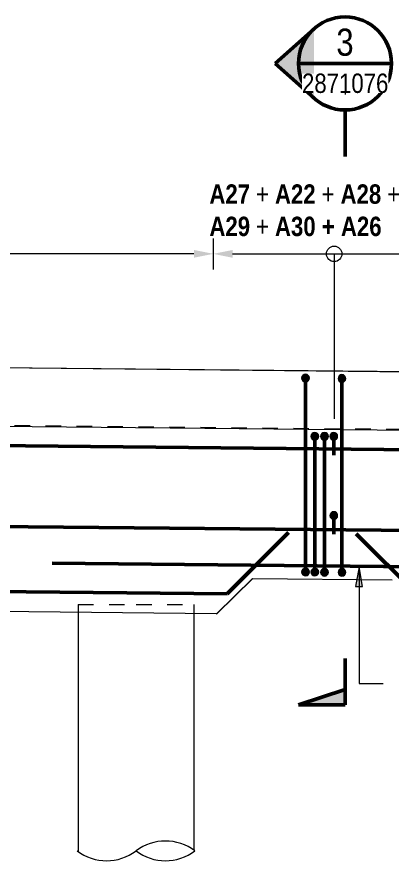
# Model space of a CAD drawing. Header units: metres. Extents: x -1691 to -1596, y 2 to 594.
# Drawn here: x -1617.42 to -1615, y 16.2 to 21.67 of the extents above; entities that cross this region are included whole.
import ezdxf

# ---------------------------------------------------------------- set-up
doc = ezdxf.new("R2010")
doc.units = ezdxf.units.M
doc.linetypes.add('Dot_Section Line', pattern=[0.02, 0, -0.02])
doc.linetypes.add('JacobsDash', pattern=[0.0045, 0.003, -0.0015])
for name, color, linetype, lineweight in [('BRIDGE-ABUTMENT-CONC', 7, 'Continuous', 50), ('BRIDGE-FRAMING-LINE-18-HID', 7, 'JacobsDash', 18), ('D-BDGE', 7, 'Continuous', 13), ('D-BDGE-FLOOR', 7, 'Continuous', 50), ('D-BDGE-FLOOR-PAT', 7, 'Continuous', 50), ('D-BDGE-FNDN-LINES-18-HID', 7, 'JacobsDash', 18), ('D-BDGE-FNDN-PILE-CONC', 7, 'Continuous', 50), ('D-BDGE-LINE', 7, 'Continuous', 9), ('D-ENHA-ANNO-TEXT', 7, 'Continuous', 9), ('D-ENHA-GEN-LINE', 7, 'Continuous', 9), ('D-ENHA-TEXT', 7, 'Continuous', 9)]:
    doc.layers.add(name, color=color, linetype=linetype, lineweight=lineweight)
doc.styles.add('Arial Narrow', font='ARIALN.TTF', dxfattribs={"height": 0.125})
doc.styles.add('Arial Narrow_1', font='ARIALN.TTF', dxfattribs={"height": 0.175})
doc.styles.add('Arial Narrow_B', font='ARIALNB.TTF', dxfattribs={"height": 0.125})

# ---------------------------------------------------------------- blocks, each defined once
blk = doc.blocks.new('01_SFO_FRP_Pile_CastInPlace_CS - CAST-IN-PLACE PILE - 0750-V11-DRG-1076 - ABUTMENT B ELEVATION REINFORCEMENT')
at = {"layer": 'D-BDGE-FNDN-LINES-18-HID'}
for p, q in [((-1658.8737, 17.8767), (-1658.8737, 17.8262)), ((-1658.8737, 17.8767), (-1658.4988, 17.8767)), ((-1658.8737, 17.8767), (-1658.4988, 17.8767)), ((-1658.4988, 17.8767), (-1658.1237, 17.8767)), ((-1658.4986, 17.8767), (-1658.1237, 17.8767)), ((-1658.1237, 17.8186), (-1658.1237, 17.8767))]:
    blk.add_line(p, q, dxfattribs=at)
at = {"layer": 'D-BDGE-FNDN-PILE-CONC', "lineweight": 18}
for p, q in [((-1658.8737, 17.8261), (-1658.8737, 16.2846)), ((-1658.1237, 16.2908), (-1658.1237, 17.8186))]:
    blk.add_line(p, q, dxfattribs=at)
blk = doc.blocks.new('T2DExtentArrowReinf_v1 - Extent-7485941-DRG-1076 - ABUTMENT B ELEVATION REINFORCEMENT')
at = {"layer": 'D-BDGE-LINE'}
for p, q in [((-1658.1258, 20.1388), (-1670.3427, 20.1388)), ((-1658.0008, 20.1488), (-1658.0008, 20.057))]:
    blk.add_line(p, q, dxfattribs=at)
blk = doc.blocks.new('T2DExtentArrowReinf_v1 - Extent-7485974-DRG-1076 - ABUTMENT B ELEVATION REINFORCEMENT')
at = {"layer": 'D-BDGE-LINE'}
for p, q in [((-1658.0008, 20.1488), (-1658.0008, 20.057)), ((-1657.8758, 20.1388), (-1656.7728, 20.1388)), ((-1657.2204, 20.1388), (-1657.2204, 19.0751)), ((-1656.6478, 20.0624), (-1656.6478, 20.1388))]:
    blk.add_line(p, q, dxfattribs=at)
blk = doc.blocks.new('CS_DET_Pile-Column_BreakLine - CS_Tubular BreakLine-5901100-DRG-1076 - ABUTMENT B ELEVATION REINFORCEMENT')
at = {"layer": 'D-BDGE-LINE', "lineweight": 18}
for centre, start, end in [((-1688.2227, 16.0128), 52.9573, 127.0427), ((-1688.6027, 16.5163), 232.9573, 307.0427), ((-1688.2227, 16.5163), 232.9573, 307.0427)]:
    blk.add_arc(centre, 0.3154, start, end, dxfattribs=at)
blk = doc.blocks.new('CS_DET_Rebar Combined - Multiple Bar-6471709-DRG-1076 - ABUTMENT B ELEVATION REINFORCEMENT')
at = {"layer": 'D-BDGE-LINE'}
for points in [[(-1657.4054, 19.3122), (-1657.3989, 19.313), (-1657.3929, 19.3155), (-1657.3877, 19.3195), (-1657.3838, 19.3247), (-1657.3813, 19.3307), (-1657.3804, 19.3372), (-1657.3813, 19.3437), (-1657.3838, 19.3497), (-1657.3877, 19.3549), (-1657.3929, 19.3588), (-1657.3989, 19.3613), (-1657.4054, 19.3622), (-1657.4119, 19.3613), (-1657.4179, 19.3588), (-1657.4231, 19.3549), (-1657.4271, 19.3497), (-1657.4296, 19.3437), (-1657.4304, 19.3372), (-1657.4296, 19.3307), (-1657.4271, 19.3247), (-1657.4231, 19.3195), (-1657.4179, 19.3155), (-1657.4119, 19.313)], [(-1657.4054, 18.0621), (-1657.3989, 18.063), (-1657.3929, 18.0655), (-1657.3877, 18.0694), (-1657.3838, 18.0746), (-1657.3813, 18.0806), (-1657.3804, 18.0871), (-1657.3813, 18.0936), (-1657.3838, 18.0996), (-1657.3877, 18.1048), (-1657.3929, 18.1088), (-1657.3989, 18.1113), (-1657.4054, 18.1121), (-1657.4119, 18.1113), (-1657.4179, 18.1088), (-1657.4231, 18.1048), (-1657.4271, 18.0996), (-1657.4296, 18.0936), (-1657.4304, 18.0871), (-1657.4296, 18.0806), (-1657.4271, 18.0746), (-1657.4231, 18.0694), (-1657.4179, 18.0655), (-1657.4119, 18.063)]]:
    blk.add_hatch(color=256, dxfattribs=at).paths.add_polyline_path(points)
at = {"layer": 'D-BDGE-LINE', "lineweight": 50}
blk.add_line((-1657.4054, 18.1121), (-1657.4054, 19.3122), dxfattribs=at)
at = {"layer": 'D-BDGE-LINE'}
for centre, start, end in [((-1657.4054, 19.3372), 90, 270), ((-1657.4054, 19.3372), 270, 90), ((-1657.4054, 18.0871), 90, 270), ((-1657.4054, 18.0871), 270, 90)]:
    blk.add_arc(centre, 0.025, start, end, dxfattribs=at)
blk = doc.blocks.new('CS_DET_Rebar Combined - Multiple Bar-6467031-DRG-1076 - ABUTMENT B ELEVATION REINFORCEMENT')
at = {"layer": 'D-BDGE-LINE'}
for points in [[(-1657.3454, 18.9366), (-1657.3389, 18.9374), (-1657.3329, 18.9399), (-1657.3277, 18.9439), (-1657.3238, 18.9491), (-1657.3213, 18.9551), (-1657.3206, 18.9627), (-1657.3213, 18.968), (-1657.3238, 18.9741), (-1657.3277, 18.9792), (-1657.3329, 18.9832), (-1657.3389, 18.9857), (-1657.3454, 18.9866), (-1657.3519, 18.9857), (-1657.3579, 18.9832), (-1657.3631, 18.9792), (-1657.3671, 18.9741), (-1657.3696, 18.968), (-1657.3704, 18.9616), (-1657.3696, 18.9551), (-1657.3671, 18.9491), (-1657.3631, 18.9439), (-1657.3579, 18.9399), (-1657.3519, 18.9374)], [(-1657.3454, 18.0615), (-1657.3389, 18.0624), (-1657.3329, 18.0649), (-1657.3277, 18.0688), (-1657.3238, 18.074), (-1657.3213, 18.08), (-1657.3206, 18.0877), (-1657.3213, 18.093), (-1657.3238, 18.099), (-1657.3277, 18.1042), (-1657.3329, 18.1082), (-1657.3389, 18.1107), (-1657.3454, 18.1115), (-1657.3519, 18.1107), (-1657.3579, 18.1082), (-1657.3631, 18.1042), (-1657.3671, 18.099), (-1657.3696, 18.093), (-1657.3704, 18.0865), (-1657.3696, 18.08), (-1657.3671, 18.074), (-1657.3631, 18.0688), (-1657.3579, 18.0649), (-1657.3519, 18.0624)]]:
    blk.add_hatch(color=256, dxfattribs=at).paths.add_polyline_path(points)
at = {"layer": 'D-BDGE-LINE', "lineweight": 50}
blk.add_line((-1657.3454, 18.1115), (-1657.3454, 18.9366), dxfattribs=at)
at = {"layer": 'D-BDGE-LINE'}
for centre, start, end in [((-1657.3454, 18.9616), 90, 270), ((-1657.3454, 18.9616), 270, 90), ((-1657.3454, 18.0865), 90, 270), ((-1657.3454, 18.0865), 270, 90)]:
    blk.add_arc(centre, 0.025, start, end, dxfattribs=at)
blk = doc.blocks.new('CS_DET_Rebar Combined - Multiple Bar-6467068-DRG-1076 - ABUTMENT B ELEVATION REINFORCEMENT')
at = {"layer": 'D-BDGE-LINE'}
for points in [[(-1657.2829, 18.9366), (-1657.2764, 18.9374), (-1657.2704, 18.9399), (-1657.2652, 18.9439), (-1657.2613, 18.9491), (-1657.2588, 18.9551), (-1657.2579, 18.9616), (-1657.2588, 18.968), (-1657.2613, 18.9741), (-1657.2652, 18.9792), (-1657.2704, 18.9832), (-1657.2764, 18.9857), (-1657.2829, 18.9866), (-1657.2894, 18.9857), (-1657.2954, 18.9832), (-1657.3006, 18.9792), (-1657.3046, 18.9741), (-1657.3073, 18.9663), (-1657.3079, 18.9616), (-1657.3071, 18.9551), (-1657.3046, 18.9491), (-1657.3006, 18.9439), (-1657.2954, 18.9399), (-1657.2894, 18.9374)], [(-1657.2829, 18.0609), (-1657.2764, 18.0617), (-1657.2704, 18.0642), (-1657.2652, 18.0682), (-1657.2613, 18.0734), (-1657.2588, 18.0794), (-1657.2579, 18.0859), (-1657.2588, 18.0924), (-1657.2613, 18.0984), (-1657.2652, 18.1036), (-1657.2704, 18.1075), (-1657.2764, 18.11), (-1657.2829, 18.1109), (-1657.2894, 18.11), (-1657.2954, 18.1075), (-1657.3006, 18.1036), (-1657.3046, 18.0984), (-1657.3071, 18.0924), (-1657.3079, 18.0859), (-1657.3071, 18.0794), (-1657.3046, 18.0734), (-1657.3006, 18.0682), (-1657.2954, 18.0642), (-1657.2894, 18.0617)]]:
    blk.add_hatch(color=256, dxfattribs=at).paths.add_polyline_path(points)
at = {"layer": 'D-BDGE-LINE', "lineweight": 50}
blk.add_line((-1657.2829, 18.1109), (-1657.2829, 18.9366), dxfattribs=at)
at = {"layer": 'D-BDGE-LINE'}
for centre, start, end in [((-1657.2829, 18.9616), 90, 270), ((-1657.2829, 18.9616), 270, 90), ((-1657.2829, 18.0859), 90, 270), ((-1657.2829, 18.0859), 270, 90)]:
    blk.add_arc(centre, 0.025, start, end, dxfattribs=at)
blk = doc.blocks.new('CS_DET_Rebar Combined - Multiple Bar-6471743-DRG-1076 - ABUTMENT B ELEVATION REINFORCEMENT')
at = {"layer": 'D-BDGE-LINE'}
for points in [[(-1657.1704, 19.3098), (-1657.1639, 19.3107), (-1657.1579, 19.3132), (-1657.1527, 19.3172), (-1657.1488, 19.3223), (-1657.1463, 19.3284), (-1657.1454, 19.3348), (-1657.1463, 19.3413), (-1657.1488, 19.3473), (-1657.1527, 19.3525), (-1657.1579, 19.3565), (-1657.1639, 19.359), (-1657.1704, 19.3598), (-1657.1769, 19.359), (-1657.1829, 19.3565), (-1657.1881, 19.3525), (-1657.1921, 19.3473), (-1657.1946, 19.3413), (-1657.1954, 19.3348), (-1657.1946, 19.3284), (-1657.1921, 19.3223), (-1657.1881, 19.3172), (-1657.1829, 19.3132), (-1657.1769, 19.3107)], [(-1657.1704, 18.0598), (-1657.1639, 18.0606), (-1657.1579, 18.0631), (-1657.1527, 18.0671), (-1657.1488, 18.0723), (-1657.1463, 18.0783), (-1657.1454, 18.0848), (-1657.1463, 18.0912), (-1657.1488, 18.0973), (-1657.1527, 18.1024), (-1657.1579, 18.1064), (-1657.1639, 18.1089), (-1657.1704, 18.1098), (-1657.1769, 18.1089), (-1657.1829, 18.1064), (-1657.1881, 18.1024), (-1657.1921, 18.0973), (-1657.1946, 18.0912), (-1657.1954, 18.0848), (-1657.1946, 18.0783), (-1657.1921, 18.0723), (-1657.1881, 18.0671), (-1657.1829, 18.0631), (-1657.1757, 18.0605)]]:
    blk.add_hatch(color=256, dxfattribs=at).paths.add_polyline_path(points)
at = {"layer": 'D-BDGE-LINE', "lineweight": 50}
blk.add_line((-1657.1704, 18.1098), (-1657.1704, 19.3098), dxfattribs=at)
at = {"layer": 'D-BDGE-LINE'}
for centre, start, end in [((-1657.1704, 19.3348), 90, 270), ((-1657.1704, 19.3348), 270, 90), ((-1657.1704, 18.0848), 90, 270), ((-1657.1704, 18.0848), 270, 90)]:
    blk.add_arc(centre, 0.025, start, end, dxfattribs=at)
blk = doc.blocks.new('CS_DET_Rebar Combined - Multiple Bar-6162409-DRG-1076 - ABUTMENT B ELEVATION REINFORCEMENT')
at = {"layer": 'D-BDGE-LINE'}
blk.add_hatch(color=256, dxfattribs=at).paths.add_polyline_path([(-1688.482, 18.7956), (-1688.4748, 18.7967), (-1688.4695, 18.799), (-1688.4643, 18.8029), (-1688.4603, 18.8081), (-1688.4578, 18.8141), (-1688.457, 18.8206), (-1688.4578, 18.8271), (-1688.4603, 18.8331), (-1688.4643, 18.8383), (-1688.4695, 18.8423), (-1688.4755, 18.8448), (-1688.482, 18.8456), (-1688.4884, 18.8448), (-1688.4945, 18.8423), (-1688.4996, 18.8383), (-1688.5036, 18.8331), (-1688.5061, 18.8271), (-1688.507, 18.8206), (-1688.5061, 18.8141), (-1688.5036, 18.8081), (-1688.4996, 18.8029), (-1688.4945, 18.799), (-1688.4884, 18.7965)])
at = {"layer": 'D-BDGE-LINE', "lineweight": 50}
blk.add_line((-1688.482, 18.7006), (-1688.482, 18.7956), dxfattribs=at)
at = {"layer": 'D-BDGE-LINE'}
for start, end in [(90, 270), (270, 90)]:
    blk.add_arc((-1688.482, 18.8206), 0.025, start, end, dxfattribs=at)
blk = doc.blocks.new('Section - sectionTail-4870194-DRG-1076 - ABUTMENT B ELEVATION REINFORCEMENT')
at = {"layer": 'D-ENHA-ANNO-TEXT'}
blk.add_hatch(color=256, dxfattribs=at).paths.add_polyline_path([(-1683.3408, 15.7884), (-1683.0408, 15.8884), (-1683.0408, 15.7884)])
at = {"layer": 'D-ENHA-ANNO-TEXT', "lineweight": 50}
for p, q in [((-1683.0408, 15.7884), (-1683.0408, 16.0884)), ((-1683.0408, 15.8884), (-1683.3408, 15.7884)), ((-1683.0408, 15.7884), (-1683.0408, 15.8884)), ((-1683.3408, 15.7884), (-1683.0408, 15.7884))]:
    blk.add_line(p, q, dxfattribs=at)
blk = doc.blocks.new('Section - SectionHead-4898858-DRG-1076 - ABUTMENT B ELEVATION REINFORCEMENT')
at = {"layer": 'D-ENHA-ANNO-TEXT'}
h = blk.add_hatch(color=256, dxfattribs=at)
edge = h.paths.add_edge_path()
edge.add_line((-1683.4908, 20.8946), (-1683.2409, 20.671))
edge.add_arc((-1683.0408, 20.8946), 0.3, 131.8277, 228.1723, ccw=False)
edge.add_line((-1683.2409, 21.1182), (-1683.4908, 20.8946))
at = {"layer": 'D-ENHA-ANNO-TEXT', "lineweight": 50}
for p, q in [((-1683.4908, 20.8946), (-1683.2409, 21.1182)), ((-1683.2409, 20.671), (-1683.4908, 20.8946)), ((-1683.0408, 20.5946), (-1683.0408, 20.2946))]:
    blk.add_line(p, q, dxfattribs=at)
for start, end in [(90, 270), (270, 90)]:
    blk.add_arc((-1683.0408, 20.8946), 0.3, start, end, dxfattribs=at)

msp = doc.modelspace()

# ---------------------------------------------------------------- hatches: boundary and pattern name
at = {"layer": 'D-BDGE-FLOOR-PAT', "true_color": 0xe1e1e1}
msp.add_hatch(color=254, dxfattribs=at).paths.add_polyline_path([(-1612.3156, 19.3534), (-1624.065, 19.4716), (-1624.0652, 19.4686), (-1613.4431, 19.3622), (-1612.5736, 19.3554)])
at = {"layer": 'D-ENHA-GEN-LINE'}
for points in [[(-1616.2769, 20.1138), (-1616.1519, 20.1388), (-1616.2769, 20.1638)], [(-1616.0269, 20.1138), (-1616.0269, 20.1638), (-1616.1519, 20.1388)]]:
    msp.add_hatch(color=256, dxfattribs=at).paths.add_polyline_path(points)
at = {"layer": 'D-ENHA-TEXT'}
msp.add_hatch(color=256, dxfattribs=at).paths.add_polyline_path([(-1615.2111, 18.1193), (-1615.2332, 17.9943), (-1615.1891, 17.9943)])

# ---------------------------------------------------------------- linework, layer by layer
at = {"layer": 'BRIDGE-ABUTMENT-CONC', "lineweight": 9}
for p, q in [((-1616.1303, 17.8178), (-1615.898, 18.0455)), ((-1615.8978, 18.0455), (-1616.1301, 17.8178)), ((-1615.898, 18.0455), (-1614.9978, 18.0365)), ((-1616.1303, 17.8171), (-1624.0702, 17.8969)), ((-1616.1303, 17.8171), (-1616.1303, 17.8178)), ((-1616.1303, 17.8178), (-1616.1301, 17.8178)), ((-1616.1301, 17.8171), (-1616.1303, 17.8171)), ((-1616.1301, 17.8178), (-1616.1301, 17.8171))]:
    msp.add_line(p, q, dxfattribs=at)
at = {"layer": 'BRIDGE-FRAMING-LINE-18-HID', "color": 8, "lineweight": 9, "true_color": 0x808080}
for p, q in [((-1612.1352, 18.9771), (-1624.0702, 19.0969)), ((-1616.1301, 17.8171), (-1616.1303, 17.8171))]:
    msp.add_line(p, q, dxfattribs=at)
at = {"layer": 'D-BDGE', "lineweight": 50}
for p, q in [((-1621.8163, 18.9445), (-1612.3444, 18.8502)), ((-1612.3052, 18.3288), (-1623.3663, 18.439)), ((-1615.6668, 18.3425), (-1616.0621, 17.9471)), ((-1615.2293, 18.3339), (-1614.8303, 17.9349)), ((-1617.1928, 18.1434), (-1613.7067, 18.1087)), ((-1616.0621, 17.9471), (-1621.8163, 18.0044))]:
    msp.add_line(p, q, dxfattribs=at)
at = {"layer": 'D-BDGE-FLOOR', "color": 252, "lineweight": 9, "true_color": 0x888888}
for p, q in [((-1613.6387, 19.3637), (-1624.0652, 19.4686)), ((-1624.065, 19.4716), (-1612.3156, 19.3534)), ((-1624.0652, 19.0936), (-1613.6387, 18.9887))]:
    msp.add_line(p, q, dxfattribs=at)
at = {"layer": 'D-ENHA-ANNO-TEXT', "lineweight": 50}
msp.add_line((-1615.6016, 21.3668), (-1615.0016, 21.3668), dxfattribs=at)
at = {"layer": 'D-ENHA-ANNO-TEXT', "color": 7, "linetype": 'Dot_Section Line', "true_color": 0xffffff}
msp.add_line((-1615.3016, 21.2668), (-1615.3016, 20.9031), dxfattribs=at)
at = {"layer": 'D-ENHA-GEN-LINE'}
for p, q in [((-1616.1519, 20.2388), (-1616.1519, 20.0388)), ((-1616.1519, 20.2388), (-1616.1519, 20.0388)), ((-1616.2769, 20.1388), (-1616.3269, 20.1388)), ((-1616.0269, 20.1388), (-1615.9769, 20.1388))]:
    msp.add_line(p, q, dxfattribs=at)
msp.add_circle((-1615.3716, 20.1388), 0.05, dxfattribs=at)
at = {"layer": 'D-ENHA-TEXT'}
for p, q in [((-1615.2111, 18.1193), (-1615.2332, 17.9943)), ((-1615.1891, 17.9943), (-1615.2111, 18.1193)), ((-1615.2111, 18.1193), (-1615.2111, 17.3677)), ((-1615.2332, 17.9943), (-1615.1891, 17.9943)), ((-1615.2111, 17.3677), (-1615.0562, 17.3677))]:
    msp.add_line(p, q, dxfattribs=at)

# ---------------------------------------------------------------- block references
at = {"layer": 'D-BDGE-FNDN-LINES-18-HID'}
msp.add_blockref('01_SFO_FRP_Pile_CastInPlace_CS - CAST-IN-PLACE PILE - 0750-V11-DRG-1076 - ABUTMENT B ELEVATION REINFORCEMENT', (41.8488, 0), dxfattribs=at)
at = {"layer": 'D-BDGE-LINE'}
for name, p in [('T2DExtentArrowReinf_v1 - Extent-7485941-DRG-1076 - ABUTMENT B ELEVATION REINFORCEMENT', (41.8488, 0)), ('T2DExtentArrowReinf_v1 - Extent-7485974-DRG-1076 - ABUTMENT B ELEVATION REINFORCEMENT', (41.8488, 0)), ('CS_DET_Rebar Combined - Multiple Bar-6471709-DRG-1076 - ABUTMENT B ELEVATION REINFORCEMENT', (41.8488, 0)), ('CS_DET_Rebar Combined - Multiple Bar-6471743-DRG-1076 - ABUTMENT B ELEVATION REINFORCEMENT', (41.8488, 0)), ('CS_DET_Rebar Combined - Multiple Bar-6467031-DRG-1076 - ABUTMENT B ELEVATION REINFORCEMENT', (41.8488, 0)), ('CS_DET_Rebar Combined - Multiple Bar-6467068-DRG-1076 - ABUTMENT B ELEVATION REINFORCEMENT', (41.8488, 0)), ('CS_DET_Rebar Combined - Multiple Bar-6162409-DRG-1076 - ABUTMENT B ELEVATION REINFORCEMENT', (73.1079, 0.141)), ('CS_DET_Rebar Combined - Multiple Bar-6162409-DRG-1076 - ABUTMENT B ELEVATION REINFORCEMENT', (73.1079, -0.3695)), ('CS_DET_Pile-Column_BreakLine - CS_Tubular BreakLine-5901100-DRG-1076 - ABUTMENT B ELEVATION REINFORCEMENT', (71.7617, 0.0238))]:
    msp.add_blockref(name, p, dxfattribs=at)
at = {"layer": 'D-ENHA-ANNO-TEXT', "lineweight": 50}
for name, p in [('Section - SectionHead-4898858-DRG-1076 - ABUTMENT B ELEVATION REINFORCEMENT', (67.7392, 0.4722)), ('Section - sectionTail-4870194-DRG-1076 - ABUTMENT B ELEVATION REINFORCEMENT', (67.7392, 1.4409))]:
    msp.add_blockref(name, p, dxfattribs=at)

# ---------------------------------------------------------------- texts
at = {"layer": 'D-ENHA-TEXT', "insert": (-1616.1772, 20.587), "char_height": 0.125, "attachment_point": 1, "style": 'Arial Narrow_B', "bg_fill": 3, "box_fill_scale": 1, "bg_fill_color": 256, "bg_fill_true_color": 13158600, "bg_fill_transparency": 0}
msp.add_mtext('A27 ', dxfattribs=at)

# ---------------------------------------------------------------- next in the draw order: texts
at = {"layer": 'D-ENHA-ANNO-TEXT', "insert": (-1615.3578, 21.5916), "char_height": 0.175, "attachment_point": 1, "style": 'Arial Narrow_1', "bg_fill": 3, "box_fill_scale": 1, "bg_fill_color": 256, "bg_fill_transparency": 0}
msp.add_mtext('3', dxfattribs=at)
at = {"layer": 'D-ENHA-ANNO-TEXT', "insert": (-1615.5793, 21.3016), "char_height": 0.125, "attachment_point": 1, "style": 'Arial Narrow', "bg_fill": 3, "box_fill_scale": 1, "bg_fill_color": 256, "bg_fill_true_color": 13158600, "bg_fill_transparency": 0}
msp.add_mtext('2871076', dxfattribs=at)
at = {"layer": 'D-ENHA-TEXT', "char_height": 0.125, "attachment_point": 1, "bg_fill": 3, "box_fill_scale": 1, "bg_fill_color": 256, "bg_fill_true_color": 13158600, "bg_fill_transparency": 0}
for s, insert, style in [('+ ', (-1615.8762, 20.587), 'Arial Narrow'), ('A29', (-1616.1772, 20.3786), 'Arial Narrow_B')]:
    msp.add_mtext(s, dxfattribs=dict(at, insert=insert, style=style))

# ---------------------------------------------------------------- next in the draw order: texts
for s, insert, style in [('A22 ', (-1615.7539, 20.587), 'Arial Narrow_B'), (' + ', (-1615.9159, 20.3786), 'Arial Narrow')]:
    msp.add_mtext(s, dxfattribs=dict(at, insert=insert, style=style))

# ---------------------------------------------------------------- next in the draw order: texts
for s, insert, style in [('+ ', (-1615.4529, 20.587), 'Arial Narrow'), ('A30 + A26', (-1615.7539, 20.3786), 'Arial Narrow_B')]:
    msp.add_mtext(s, dxfattribs=dict(at, insert=insert, style=style))

# ---------------------------------------------------------------- next in the draw order: texts
at = {"layer": 'D-ENHA-TEXT', "insert": (-1615.3305, 20.587), "char_height": 0.125, "attachment_point": 1, "style": 'Arial Narrow_B', "bg_fill": 3, "box_fill_scale": 1, "bg_fill_color": 256, "bg_fill_true_color": 13158600, "bg_fill_transparency": 0}
msp.add_mtext('A28', dxfattribs=at)

# ---------------------------------------------------------------- next in the draw order: texts
at = {"layer": 'D-ENHA-TEXT', "insert": (-1615.0693, 20.587), "char_height": 0.125, "attachment_point": 1, "style": 'Arial Narrow', "bg_fill": 3, "box_fill_scale": 1, "bg_fill_color": 256, "bg_fill_true_color": 13158600, "bg_fill_transparency": 0}
msp.add_mtext(' + ', dxfattribs=at)

doc.saveas('drawing.dxf')
